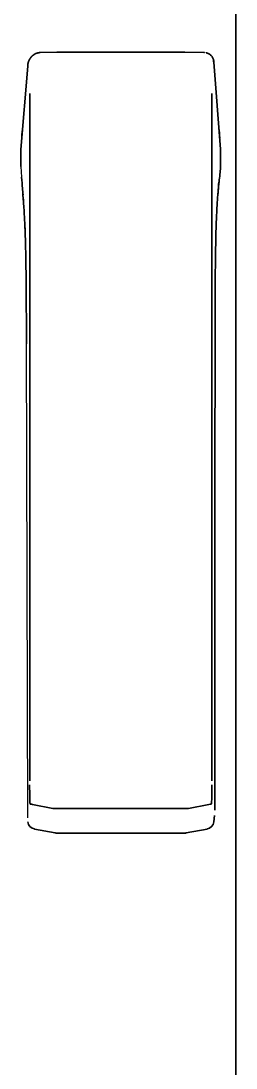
# Model space of a CAD drawing. Header units: inches. Extents: x 786 to 5593, y 691 to 5024.
# Drawn here: x 4204.3 to 4255.9, y 2958.4 to 3208.9 of the extents above; entities that cross this region are included whole.
import ezdxf

# ---------------------------------------------------------------- set-up
doc = ezdxf.new("R2010")
doc.units = ezdxf.units.IN
doc.layers.add('1', color=7, linetype='Continuous', true_color=0xffffff)

msp = doc.modelspace()

# ---------------------------------------------------------------- linework, layer by layer
for p, q in [((4204.33, 3174.07), (4204.5, 3171.48)), ((4205.96, 3018.26), (4205.64, 3131.65))]:
    msp.add_line(p, q)
at = {"layer": '1', "color": 7, "linetype": 'Continuous', "lineweight": 35}
for p, q in [((4255.86, 3484.86), (4255.74, 2828.01)), ((4212.9, 3201.38), (4208.8, 3201.31)), ((4212.94, 3201.38), (4212.9, 3201.38)), ((4212.94, 3201.38), (4243.54, 3201.38)), ((4243.58, 3201.38), (4243.54, 3201.38)), ((4248.11, 3201.3), (4243.58, 3201.38)), ((4205.95, 3198.03), (4204.33, 3178.15)), ((4252.15, 3178.2), (4250.53, 3199.02)), ((4206.43, 3191.52), (4206.43, 3027.1)), ((4250.05, 3191.52), (4250.05, 3027.1)), ((4204.33, 3178.18), (4204.33, 3174.07)), ((4252.15, 3174.87), (4252.15, 3178.22)), ((4206.52, 3021.57), (4206.51, 3021.64)), ((4212, 3020.46), (4207.11, 3021.43)), ((4249.37, 3021.43), (4244.48, 3020.46)), ((4249.97, 3021.64), (4249.96, 3021.57)), ((4213.42, 3020.46), (4212, 3020.46)), ((4213.42, 3020.46), (4243.06, 3020.46)), ((4243.06, 3020.46), (4244.48, 3020.46)), ((4250.52, 3017.26), (4250.72, 3018.79)), ((4207.57, 3015.56), (4212.57, 3014.62)), ((4212.94, 3014.58), (4243.54, 3014.58)), ((4243.91, 3014.62), (4248.91, 3015.56))]:
    msp.add_line(p, q, dxfattribs=at)
for centre, start, end in [((4207.95, 3017.53), 187.6724, 259.2776), ((4248.53, 3017.53), 280.7224, 352.3276), ((4212.94, 3016.58), 259.2776, 270), ((4243.54, 3016.58), 270, 280.7224)]:
    msp.add_arc(centre, 2, start, end, dxfattribs=at)
for centre, major_axis, ratio, start_param, end_param in [((4200.24, 2649.46), (0, 546.95), 0.026177, 5.955519, 5.959364), ((4206.52, 3026.1), (0, -4.5), 0.021815, 4.712389, 6.143559), ((4249.95, 3026.1), (0, 4.5), 0.021815, 3.281219, 4.712389)]:
    msp.add_ellipse(centre, major_axis=major_axis, ratio=ratio, start_param=start_param, end_param=end_param, dxfattribs=at)
for points, knots in [([(4205.95, 3198.03), (4205.95, 3198.04), (4205.95, 3198.05), (4205.95, 3198.07), (4205.95, 3198.1), (4205.95, 3198.12), (4205.95, 3198.14), (4205.95, 3198.17), (4205.95, 3198.19), (4205.95, 3198.21), (4205.95, 3198.24), (4205.95, 3198.26), (4205.96, 3198.28), (4205.96, 3198.31), (4205.96, 3198.33), (4205.96, 3198.35), (4205.97, 3198.38), (4205.97, 3198.4), (4205.97, 3198.42), (4205.97, 3198.45), (4205.98, 3198.47), (4205.98, 3198.5), (4205.99, 3198.52), (4205.99, 3198.54), (4205.99, 3198.57), (4206, 3198.59), (4206, 3198.62), (4206.01, 3198.64), (4206.01, 3198.66), (4206.02, 3198.69), (4206.02, 3198.71), (4206.03, 3198.74), (4206.03, 3198.76), (4206.04, 3198.79), (4206.05, 3198.81), (4206.05, 3198.83), (4206.06, 3198.86), (4206.06, 3198.88), (4206.07, 3198.91), (4206.08, 3198.93), (4206.09, 3198.96), (4206.09, 3198.98), (4206.1, 3199), (4206.11, 3199.03), (4206.12, 3199.05), (4206.13, 3199.08), (4206.13, 3199.1), (4206.14, 3199.13), (4206.15, 3199.15), (4206.16, 3199.18), (4206.17, 3199.2), (4206.18, 3199.22), (4206.19, 3199.25), (4206.2, 3199.27), (4206.21, 3199.3), (4206.22, 3199.32), (4206.23, 3199.34), (4206.24, 3199.37), (4206.25, 3199.39), (4206.26, 3199.42), (4206.27, 3199.44), (4206.29, 3199.46), (4206.3, 3199.49), (4206.31, 3199.51), (4206.32, 3199.54), (4206.33, 3199.56), (4206.35, 3199.58), (4206.36, 3199.61), (4206.37, 3199.63), (4206.38, 3199.65), (4206.4, 3199.68), (4206.41, 3199.7), (4206.42, 3199.72), (4206.44, 3199.75), (4206.45, 3199.77), (4206.47, 3199.79), (4206.48, 3199.81), (4206.49, 3199.84), (4206.51, 3199.86), (4206.52, 3199.88), (4206.54, 3199.91), (4206.55, 3199.93), (4206.57, 3199.95), (4206.59, 3199.97), (4206.6, 3199.99), (4206.62, 3200.02), (4206.63, 3200.04), (4206.65, 3200.06), (4206.67, 3200.08), (4206.68, 3200.1), (4206.7, 3200.12), (4206.72, 3200.15), (4206.73, 3200.17), (4206.75, 3200.19), (4206.77, 3200.21), (4206.79, 3200.23), (4206.8, 3200.25), (4206.82, 3200.27), (4206.84, 3200.29), (4206.85, 3200.31), (4206.87, 3200.33), (4206.89, 3200.35), (4206.91, 3200.36), (4206.93, 3200.38), (4206.95, 3200.4), (4206.96, 3200.42), (4206.99, 3200.44), (4207.01, 3200.46), (4207.03, 3200.48), (4207.05, 3200.5), (4207.07, 3200.52), (4207.09, 3200.54), (4207.12, 3200.57), (4207.14, 3200.59), (4207.16, 3200.61), (4207.19, 3200.63), (4207.21, 3200.65), (4207.24, 3200.67), (4207.26, 3200.69), (4207.29, 3200.71), (4207.32, 3200.73), (4207.34, 3200.75), (4207.37, 3200.77), (4207.4, 3200.79), (4207.43, 3200.81), (4207.46, 3200.83), (4207.49, 3200.85), (4207.52, 3200.87), (4207.55, 3200.89), (4207.58, 3200.91), (4207.62, 3200.93), (4207.65, 3200.95), (4207.68, 3200.97), (4207.71, 3200.99), (4207.75, 3201), (4207.78, 3201.02), (4207.82, 3201.04), (4207.85, 3201.06), (4207.89, 3201.07), (4207.93, 3201.09), (4207.96, 3201.11), (4208, 3201.12), (4208.04, 3201.14), (4208.08, 3201.15), (4208.12, 3201.16), (4208.16, 3201.18), (4208.2, 3201.19), (4208.24, 3201.2), (4208.28, 3201.21), (4208.32, 3201.23), (4208.36, 3201.24), (4208.4, 3201.25), (4208.45, 3201.26), (4208.49, 3201.26), (4208.53, 3201.27), (4208.57, 3201.28), (4208.62, 3201.29), (4208.66, 3201.29), (4208.71, 3201.3), (4208.75, 3201.3), (4208.8, 3201.3), (4208.84, 3201.31), (4208.89, 3201.31), (4208.92, 3201.31), (4208.93, 3201.31)], [0, 0, 0, 0, 0.004589, 0.009191, 0.013806, 0.018433, 0.023072, 0.027725, 0.032389, 0.037066, 0.041756, 0.046459, 0.051174, 0.055901, 0.060641, 0.065394, 0.070159, 0.074936, 0.079726, 0.084528, 0.089343, 0.09417, 0.099009, 0.103861, 0.108724, 0.1136, 0.118488, 0.123388, 0.1283, 0.133224, 0.13816, 0.143107, 0.148066, 0.153037, 0.15802, 0.163014, 0.168019, 0.173036, 0.178064, 0.183103, 0.188153, 0.193214, 0.198287, 0.20337, 0.208464, 0.213568, 0.218683, 0.223809, 0.228945, 0.234092, 0.239248, 0.244415, 0.249592, 0.254779, 0.259976, 0.265182, 0.270398, 0.275624, 0.280859, 0.286104, 0.291358, 0.296621, 0.301893, 0.307174, 0.312464, 0.317762, 0.323069, 0.328385, 0.333709, 0.339041, 0.344381, 0.349729, 0.355085, 0.360448, 0.365819, 0.371198, 0.376583, 0.381976, 0.387376, 0.392783, 0.398196, 0.403616, 0.409043, 0.414476, 0.419915, 0.42536, 0.430811, 0.436267, 0.44173, 0.447197, 0.452671, 0.458149, 0.463632, 0.46912, 0.474613, 0.480111, 0.485613, 0.49112, 0.496123, 0.501223, 0.506422, 0.511718, 0.517112, 0.522601, 0.528186, 0.533867, 0.539642, 0.545511, 0.551473, 0.557529, 0.563676, 0.569916, 0.576245, 0.582666, 0.589175, 0.595773, 0.602459, 0.609232, 0.616092, 0.623037, 0.630068, 0.637182, 0.644379, 0.651659, 0.65902, 0.666461, 0.673983, 0.681583, 0.689261, 0.697016, 0.704848, 0.712754, 0.720735, 0.728789, 0.736916, 0.745114, 0.753382, 0.761721, 0.770128, 0.778603, 0.787145, 0.795753, 0.804426, 0.813164, 0.821965, 0.830828, 0.839754, 0.848739, 0.857784, 0.866888, 0.87605, 0.885269, 0.894543, 0.903873, 0.913257, 0.922693, 0.932183, 0.941723, 0.951314, 0.960955, 0.970644, 0.980382, 0.990168, 1, 1, 1, 1]), ([(4249.59, 3200.86), (4249.5, 3200.93), (4249.34, 3201.03), (4249.13, 3201.13), (4248.98, 3201.18), (4248.88, 3201.21), (4248.79, 3201.23), (4248.73, 3201.24), (4248.7, 3201.25)], [0, 0, 0, 0, 0.33156, 0.558154, 0.710712, 0.814638, 0.884849, 1, 1, 1, 1]), ([(4249.58, 3200.87), (4249.59, 3200.86), (4249.61, 3200.84), (4249.64, 3200.81), (4249.66, 3200.79), (4249.67, 3200.77), (4249.68, 3200.76), (4249.69, 3200.75), (4249.7, 3200.74), (4249.71, 3200.73), (4249.71, 3200.72), (4249.72, 3200.71), (4249.72, 3200.7)], [0, 0, 0, 0, 0.196389, 0.39007, 0.524251, 0.598868, 0.666574, 0.734247, 0.801886, 0.869492, 0.937062, 1, 1, 1, 1]), ([(4250.31, 3199.97), (4250.26, 3200.07), (4250.17, 3200.24), (4249.98, 3200.51), (4249.83, 3200.64), (4249.72, 3200.7)], [0, 0, 0, 0, 0.275, 0.516106, 1, 1, 1, 1]), ([(4250.26, 3200.07), (4250.26, 3200.06), (4250.27, 3200.05), (4250.28, 3200.03), (4250.29, 3200.01), (4250.3, 3199.99), (4250.31, 3199.97), (4250.32, 3199.95), (4250.33, 3199.93), (4250.34, 3199.91), (4250.34, 3199.89), (4250.35, 3199.87), (4250.36, 3199.85), (4250.37, 3199.83), (4250.38, 3199.81), (4250.39, 3199.79), (4250.39, 3199.77), (4250.4, 3199.75), (4250.41, 3199.73), (4250.42, 3199.71), (4250.42, 3199.69), (4250.43, 3199.67), (4250.44, 3199.65), (4250.44, 3199.63), (4250.45, 3199.61), (4250.45, 3199.59), (4250.46, 3199.57), (4250.46, 3199.55), (4250.47, 3199.53), (4250.47, 3199.51), (4250.48, 3199.49), (4250.48, 3199.47), (4250.49, 3199.45), (4250.49, 3199.43), (4250.5, 3199.41), (4250.5, 3199.39), (4250.5, 3199.37), (4250.51, 3199.35), (4250.51, 3199.33), (4250.51, 3199.31), (4250.52, 3199.29), (4250.52, 3199.27), (4250.52, 3199.25), (4250.52, 3199.23), (4250.52, 3199.21), (4250.53, 3199.19), (4250.53, 3199.17), (4250.53, 3199.16), (4250.53, 3199.14), (4250.53, 3199.12), (4250.53, 3199.1), (4250.53, 3199.08), (4250.53, 3199.06), (4250.53, 3199.04), (4250.53, 3199.03), (4250.53, 3199.02)], [0, 0, 0, 0, 0.019784, 0.039541, 0.059268, 0.078967, 0.098635, 0.118273, 0.137881, 0.157457, 0.177001, 0.196514, 0.215993, 0.23544, 0.254853, 0.274232, 0.293577, 0.312888, 0.332163, 0.351403, 0.370608, 0.389776, 0.408907, 0.428002, 0.447059, 0.466078, 0.48506, 0.504003, 0.522908, 0.541773, 0.560599, 0.579385, 0.598132, 0.616838, 0.635503, 0.654128, 0.672711, 0.691253, 0.709754, 0.728213, 0.74663, 0.765005, 0.783337, 0.801627, 0.819875, 0.83808, 0.856242, 0.874362, 0.892438, 0.910472, 0.928463, 0.946411, 0.964317, 0.98218, 1, 1, 1, 1]), ([(4251.92, 3171.72), (4251.92, 3171.75), (4251.93, 3171.81), (4251.95, 3171.92), (4251.97, 3172.06), (4251.98, 3172.19), (4252, 3172.32), (4252.01, 3172.45), (4252.03, 3172.59), (4252.04, 3172.72), (4252.05, 3172.85), (4252.06, 3172.99), (4252.08, 3173.13), (4252.09, 3173.26), (4252.1, 3173.4), (4252.1, 3173.54), (4252.11, 3173.68), (4252.12, 3173.82), (4252.13, 3173.96), (4252.13, 3174.1), (4252.14, 3174.24), (4252.14, 3174.38), (4252.14, 3174.52), (4252.15, 3174.66), (4252.15, 3174.8), (4252.15, 3174.9), (4252.15, 3174.95)], [0, 0, 0, 0, 0.021691, 0.062274, 0.10305, 0.144015, 0.185168, 0.226508, 0.268032, 0.309738, 0.351624, 0.393688, 0.435928, 0.478342, 0.520928, 0.563683, 0.606605, 0.649691, 0.692939, 0.736347, 0.779912, 0.823632, 0.867503, 0.911523, 0.95569, 1, 1, 1, 1]), ([(4251.59, 3168.48), (4251.6, 3168.62), (4251.65, 3169.09), (4251.76, 3170.22), (4251.86, 3171.16), (4251.93, 3171.76)], [0, 0, 0, 0, 0.120926, 0.413522, 1, 1, 1, 1]), ([(4204.5, 3171.48), (4204.57, 3170.6), (4204.67, 3169.28), (4204.8, 3167.39), (4204.87, 3166.49), (4204.91, 3166.03)], [0, 0, 0, 0, 0.494419, 0.740771, 1, 1, 1, 1]), ([(4251.08, 3159.53), (4251.09, 3159.97), (4251.13, 3161.3), (4251.21, 3163.02), (4251.29, 3164.68), (4251.39, 3166.26), (4251.5, 3167.49), (4251.57, 3168.2), (4251.6, 3168.45)], [0, 0, 0, 0, 0.076897, 0.241652, 0.393417, 0.533704, 0.787575, 1, 1, 1, 1]), ([(4204.89, 3166.15), (4204.92, 3165.7), (4205.01, 3164.63), (4205.15, 3162.66), (4205.25, 3160.7), (4205.31, 3159.18), (4205.32, 3158.96)], [0, 0, 0, 0, 0.277956, 0.593577, 0.944574, 1, 1, 1, 1]), ([(4205.31, 3159.42), (4205.33, 3159.08), (4205.36, 3158.09), (4205.42, 3156.24), (4205.47, 3154.17), (4205.5, 3152.37), (4205.53, 3150.55), (4205.56, 3148.25), (4205.6, 3144.66), (4205.62, 3141.29), (4205.63, 3138.16), (4205.64, 3135.91), (4205.64, 3133.74), (4205.64, 3132.33), (4205.64, 3131.65)], [0, 0, 0, 0, 0.048469, 0.134971, 0.221474, 0.264726, 0.307977, 0.39448, 0.480983, 0.653989, 0.740491, 0.826994, 0.913497, 1, 1, 1, 1]), ([(4250.81, 3131.73), (4250.81, 3133.11), (4250.81, 3135.3), (4250.82, 3138.42), (4250.83, 3141.67), (4250.85, 3145.24), (4250.88, 3149.16), (4250.92, 3152.28), (4250.97, 3155.35), (4251.02, 3157.96), (4251.06, 3159.41), (4251.08, 3159.98)], [0, 0, 0, 0, 0.186535, 0.279802, 0.373069, 0.559604, 0.652871, 0.746138, 0.839405, 0.932673, 1, 1, 1, 1]), ([(4250.74, 3020.07), (4250.76, 3040.92), (4250.77, 3064.53), (4250.79, 3090.91), (4250.8, 3099.19), (4250.8, 3107.47), (4250.81, 3115.76), (4250.81, 3123.84), (4250.81, 3129.16), (4250.82, 3131.72)], [0, 0, 0, 0, 0.560278, 0.634462, 0.708657, 0.782869, 0.857063, 0.931241, 1, 1, 1, 1]), ([(4207.11, 3021.43), (4206.93, 3021.45), (4206.78, 3021.48), (4206.58, 3021.52), (4206.53, 3021.54), (4206.52, 3021.57)], [0, 0, 0, 0, 0.5, 0.5, 1, 1, 1, 1]), ([(4249.96, 3021.57), (4249.95, 3021.54), (4249.9, 3021.52), (4249.7, 3021.48), (4249.55, 3021.45), (4249.37, 3021.43)], [0, 0, 0, 0, 0.5, 0.5, 1, 1, 1, 1])]:
    msp.add_open_spline(points, degree=3, knots=knots, dxfattribs=at)
for points in [[(4248.32, 3201.3), (4248.32, 3201.3), (4248.31, 3201.3), (4248.3, 3201.3)], [(4248.32, 3201.3), (4248.35, 3201.3), (4248.38, 3201.3), (4248.41, 3201.29)], [(4250.53, 3198.56), (4250.51, 3198.88), (4250.49, 3199.2), (4250.47, 3199.51)], [(4204.78, 3183.68), (4204.7, 3182.8), (4204.61, 3181.89), (4204.52, 3180.95)], [(4251.97, 3180.95), (4251.9, 3181.72), (4251.82, 3182.47), (4251.76, 3183.21)], [(4251.53, 3167.88), (4251.64, 3168.71), (4251.69, 3169.52), (4251.69, 3170.31)], [(4204.8, 3167.99), (4204.79, 3167.37), (4204.82, 3166.72), (4204.91, 3166.07)]]:
    msp.add_open_spline(points, degree=3, dxfattribs=at)

doc.saveas('drawing.dxf')
